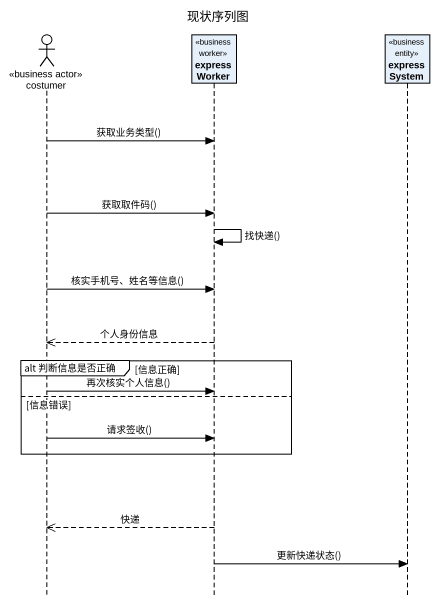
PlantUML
@startuml
title 现状序列图
hide footbox
actor costumer <<business actor>>
participant expressWorker <<business worker>>
participant expressSystem <<business entity>>

costumer -> expressWorker : 获取业务类型()
costumer -> expressWorker : 获取取件码()
expressWorker -> expressWorker : 找快递()
costumer -> expressWorker : 核实手机号、姓名等信息()
expressWorker -->> costumer : 个人身份信息
group alt 判断信息是否正确 [信息正确]
  costumer -> expressWorker : 再次核实个人信息()
else 信息错误
  costumer -> expressWorker : 请求签收()
end
expressWorker -->> costumer : 快递
expressWorker -> expressSystem : 更新快递状态()
@enduml
